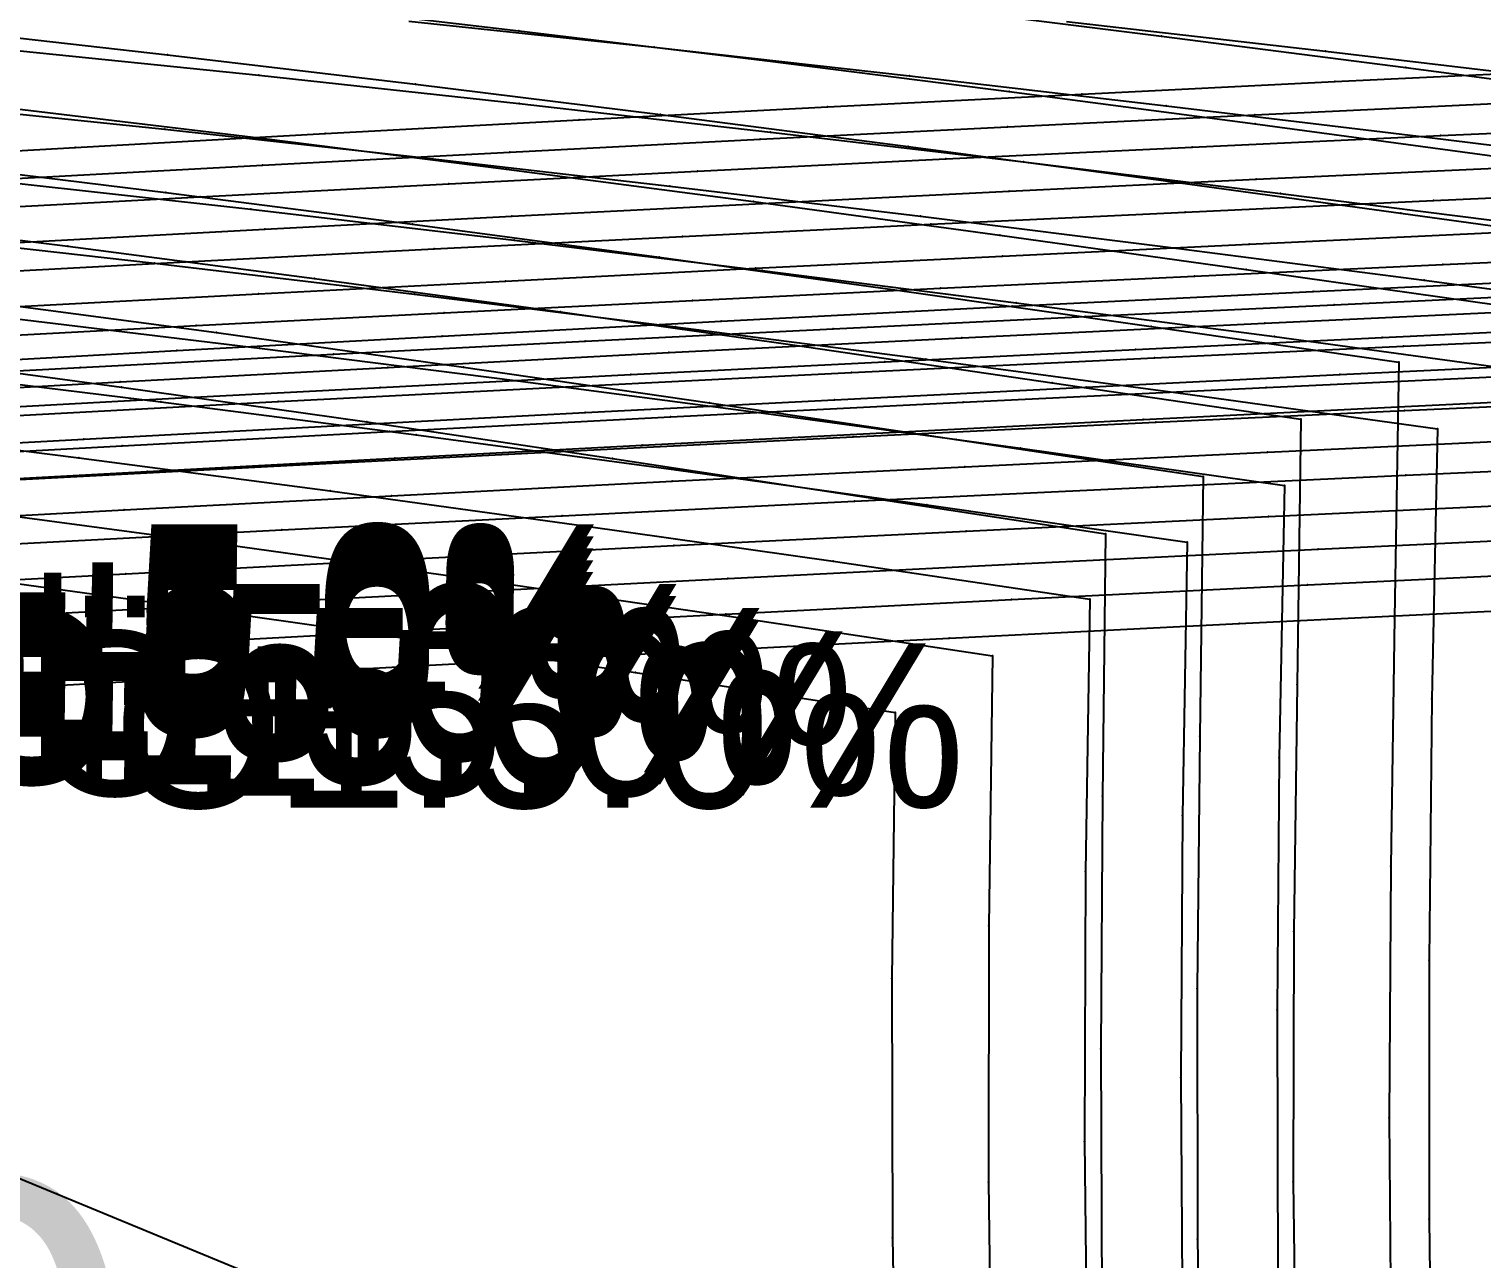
# Model space of a CAD drawing. Extents: x -2408 to 1029, y -526 to 2095.
# Drawn here: x -676.5 to -588, y 911.7 to 986.6 of the extents above; entities that cross this region are included whole.
import ezdxf

# ---------------------------------------------------------------- set-up
doc = ezdxf.new("R2010")
doc.units = 0
doc.layers.add('TEXT', color=7, linetype='Continuous')

# ---------------------------------------------------------------- blocks, each defined once
blk = doc.blocks.new(' -30')
at = {"layer": '1'}
for points in [[(-679.579468, 1093.386078), (-667.869601, 1088.545558), (-654.06588, 1082.849141), (-639.93417, 1077.027273), (-625.924078, 1071.266404), (-611.86985, 1065.500565), (-611.588666, 1065.385221), (-597.443729, 1059.626624), (-583.237913, 1054.002719), (-568.963569, 1048.571729)], [(-1105.40235, 497.842531), (-1089.965594, 498.682535), (-1074.890334, 499.489114), (-1059.814348, 500.282085), (-1044.379318, 501.079857), (-1029.301902, 501.844968), (-1013.803816, 502.616227), (-998.724902, 503.351115)], [(-169.415656, 537.522511), (-154.549495, 535.507821), (-139.623474, 533.388503), (-124.646614, 531.167397), (-109.742759, 528.897307), (-94.63028, 526.580048), (-94.802148, 510.607237), (-94.92007, 495.218377), (-94.849239, 479.974435)]]:
    blk.add_lwpolyline(points, dxfattribs=at)
at = {"layer": '14'}
for points in [[(-1106.716652, 485.051688), (-1089.64359, 485.98142), (-1074.320606, 486.801343), (-1058.11391, 487.653474), (-1041.128426, 488.52954), (-1023.469336, 489.421255), (-1005.241554, 490.320347)], [(-169.079779, 524.666477), (-154.148415, 522.623082), (-138.82949, 520.438341), (-123.25642, 518.13265), (-107.447786, 515.697021), (-107.630848, 499.494936), (-107.59201, 483.699343), (-107.334268, 469.047236)]]:
    blk.add_lwpolyline(points, dxfattribs=at)
at = {"layer": '2'}
for p in [(-94.63028, 526.580048), (-107.447786, 515.697021)]:
    blk.add_point(p, dxfattribs=at)
at = {"layer": '3'}
for p in [(-667.869601, 1088.545558), (-154.549495, 535.507821), (-139.623474, 533.388503), (-124.646614, 531.167397), (-109.742759, 528.897307), (-154.148415, 522.623082), (-138.82949, 520.438341), (-123.25642, 518.13265), (-94.802148, 510.607237), (-1013.803816, 502.616227), (-1029.301902, 501.844968), (-1044.379318, 501.079857), (-1059.814348, 500.282085), (-1074.890334, 499.489114), (-107.630848, 499.494936), (-1089.965594, 498.682535), (-94.92007, 495.218377), (-1023.469336, 489.421255), (-1041.128426, 488.52954), (-1058.11391, 487.653474), (-1074.320606, 486.801343), (-1089.64359, 485.98142), (-107.59201, 483.699343)]:
    blk.add_point(p, dxfattribs=at)
at = {"layer": '1'}
blk.add_text('Annotation:  ºá:3.0%£¬Ö±:5.0%', height=10, dxfattribs=at).set_placement((-644.384551, -54.548169))
blk = doc.blocks.new(' -31')
at = {"layer": '1'}
for points in [[(-1109.165089, 499.828225), (-1093.833089, 500.660134), (-1078.627468, 501.470655), (-1063.293902, 502.272816), (-1048.109958, 503.052143), (-1032.774822, 503.823769), (-1017.333112, 504.584392), (-1001.996349, 505.322857)], [(-164.49136, 540.856719), (-149.612358, 538.879205), (-134.57248, 536.78732), (-119.590017, 534.612449), (-104.571126, 532.37467), (-89.524498, 530.117836), (-89.730812, 514.301875), (-89.889013, 498.93564), (-89.879462, 483.678925), (-89.626827, 468.904622)]]:
    blk.add_lwpolyline(points, dxfattribs=at)
at = {"layer": '14'}
for points in [[(-1102.100619, 487.495002), (-1087.22085, 488.29636), (-1071.395217, 489.133381), (-1054.728691, 489.997587), (-1037.326048, 490.880512), (-1019.292257, 491.773679), (-1000.732224, 492.668615)], [(-164.96576, 528.111366), (-149.778742, 526.078391), (-134.212277, 523.907193), (-118.401681, 521.618003), (-102.367792, 519.202194), (-102.591168, 502.7479), (-102.603046, 487.153104), (-102.402857, 471.839814)]]:
    blk.add_lwpolyline(points, dxfattribs=at)
at = {"layer": '2'}
for p in [(-89.524498, 530.117836), (-102.367792, 519.202194)]:
    blk.add_point(p, dxfattribs=at)
at = {"layer": '3'}
for p in [(-149.612358, 538.879205), (-134.57248, 536.78732), (-119.590017, 534.612449), (-104.571126, 532.37467), (-149.778742, 526.078391), (-134.212277, 523.907193), (-118.401681, 521.618003), (-89.730812, 514.301875), (-1017.333112, 504.584392), (-1032.774822, 503.823769), (-1048.109958, 503.052143), (-102.591168, 502.7479), (-1063.293902, 502.272816), (-1078.627468, 501.470655), (-1093.833089, 500.660134), (-89.889013, 498.93564), (-1019.292257, 491.773679), (-1037.326048, 490.880512), (-1054.728691, 489.997587), (-1071.395217, 489.133381), (-1087.22085, 488.29636), (-102.603046, 487.153104), (-89.879462, 483.678925)]:
    blk.add_point(p, dxfattribs=at)
at = {"layer": '1'}
blk.add_text('Annotation:  ºá:3.0%£¬Ö±:5.0%', height=10, dxfattribs=at).set_placement((-644.39712, -54.590238))
blk = doc.blocks.new(' -32')
at = {"layer": '1'}
for points in [[(-1106.260424, 502.178393), (-1090.997301, 502.997811), (-1075.76967, 503.799547), (-1060.504846, 504.587074), (-1045.049074, 505.367892), (-1029.782581, 506.122311), (-1014.763231, 506.847463), (-999.494983, 507.566499)], [(-174.51379, 546.062529), (-159.524407, 544.195696), (-144.498304, 542.236475), (-129.531487, 540.197388), (-114.530037, 538.064348), (-99.58351, 535.881365), (-84.422865, 533.652878), (-84.664211, 517.497694), (-84.850599, 502.462629), (-84.891852, 487.214944), (-84.704066, 472.179414)]]:
    blk.add_lwpolyline(points, dxfattribs=at)
at = {"layer": '14'}
for points in [[(-1102.90801, 489.641587), (-1087.693784, 490.455305), (-1071.555496, 491.301394), (-1054.597853, 492.171179), (-1036.925759, 493.055977), (-1018.643921, 493.947115), (-1003.6498, 494.658762)], [(-173.972639, 533.205913), (-158.8577, 531.306759), (-143.549379, 529.290806), (-127.963952, 527.154146), (-112.91974, 525.016082), (-97.287788, 522.707405), (-97.546838, 506.107599), (-97.600019, 489.682566), (-97.433359, 473.405649)]]:
    blk.add_lwpolyline(points, dxfattribs=at)
at = {"layer": '2'}
for p in [(-84.422865, 533.652878), (-97.287788, 522.707405)]:
    blk.add_point(p, dxfattribs=at)
at = {"layer": '3'}
for p in [(-159.524407, 544.195696), (-144.498304, 542.236475), (-129.531487, 540.197388), (-114.530037, 538.064348), (-99.58351, 535.881365), (-158.8577, 531.306759), (-143.549379, 529.290806), (-127.963952, 527.154146), (-112.91974, 525.016082), (-84.664211, 517.497694), (-1014.763231, 506.847463), (-1045.049074, 505.367892), (-1029.782581, 506.122311), (-97.546838, 506.107599), (-1060.504846, 504.587074), (-1075.76967, 503.799547), (-1090.997301, 502.997811), (-84.850599, 502.462629), (-1018.643921, 493.947115), (-1036.925759, 493.055977), (-1054.597853, 492.171179), (-1071.555496, 491.301394), (-1087.693784, 490.455305), (-97.600019, 489.682566), (-84.891852, 487.214944)]:
    blk.add_point(p, dxfattribs=at)
at = {"layer": '1'}
blk.add_text('Annotation:  ºá:3.0%£¬Ö±:5.0%', height=10, dxfattribs=at).set_placement((-644.409082, -54.633162))
blk = doc.blocks.new(' -33')
at = {"layer": '1'}
for points in [[(-1109.373315, 504.199015), (-1094.04456, 505.018516), (-1078.620893, 505.826024), (-1063.290345, 506.611353), (-1048.180048, 507.368379), (-1032.847743, 508.118727), (-1017.677248, 508.842749), (-1002.343066, 509.555132)], [(-169.449439, 549.362172), (-154.403529, 547.517787), (-139.385269, 545.59427), (-124.360433, 543.586255), (-109.413128, 541.504202), (-94.40716, 539.359567), (-79.322128, 537.190132), (-79.583214, 521.604267), (-79.803495, 506.49299), (-79.893775, 491.171975), (-79.773197, 476.059439)]]:
    blk.add_lwpolyline(points, dxfattribs=at)
at = {"layer": '14'}
for points in [[(-1106.611977, 491.62981), (-1091.261222, 492.44788), (-1074.987079, 493.29677), (-1057.894196, 494.16761), (-1040.087221, 495.051533), (-1021.670802, 495.939669), (-1006.569218, 496.64725)], [(-170.100999, 536.652065), (-154.722652, 534.758032), (-139.161279, 532.75081), (-123.330698, 530.626266), (-108.06106, 528.502795), (-92.207785, 526.212616), (-92.497917, 509.56942), (-92.592709, 493.613696), (-92.499211, 477.854126)]]:
    blk.add_lwpolyline(points, dxfattribs=at)
at = {"layer": '2'}
for p in [(-79.322128, 537.190132), (-92.207785, 526.212616)]:
    blk.add_point(p, dxfattribs=at)
at = {"layer": '3'}
for p in [(-154.403529, 547.517787), (-139.385269, 545.59427), (-124.360433, 543.586255), (-109.413128, 541.504202), (-94.40716, 539.359567), (-154.722652, 534.758032), (-139.161279, 532.75081), (-123.330698, 530.626266), (-108.06106, 528.502795), (-79.583214, 521.604267), (-1017.677248, 508.842749), (-92.497917, 509.56942), (-1032.847743, 508.118727), (-1048.180048, 507.368379), (-1063.290345, 506.611353), (-79.803495, 506.49299), (-1078.620893, 505.826024), (-1094.04456, 505.018516), (-1021.670802, 495.939669), (-1040.087221, 495.051533), (-1057.894196, 494.16761), (-1074.987079, 493.29677), (-92.592709, 493.613696), (-1091.261222, 492.44788), (-79.893775, 491.171975)]:
    blk.add_point(p, dxfattribs=at)
at = {"layer": '1'}
blk.add_text('Annotation:  ºá:3.0%£¬Ö±:5.0%', height=10, dxfattribs=at).set_placement((-644.419332, -54.670074))
blk = doc.blocks.new(' -34')
at = {"layer": '1'}
for points in [[(-1102.197784, 506.771078), (-1086.994177, 507.568903), (-1071.882223, 508.344141), (-1056.760381, 509.102106), (-1041.646554, 509.841478), (-1026.17941, 510.578531), (-1011.0637, 511.278848), (-995.683943, 511.970121)], [(-209.580622, 557.564088), (-194.579889, 556.026452), (-179.506059, 554.402791), (-164.488583, 552.684381), (-149.43639, 550.869334), (-134.508203, 548.99195), (-119.475633, 547.021967), (-104.476103, 544.974444), (-89.461433, 542.872094), (-74.224463, 540.724983)]]:
    blk.add_lwpolyline(points, dxfattribs=at)
at = {"layer": '14'}
for points in [[(-1098.002736, 494.275341), (-1081.7692, 495.121965), (-1064.69649, 495.99056), (-1046.889143, 496.872056), (-1028.451691, 497.757382), (-1013.318315, 498.462305), (-997.902097, 499.15923)], [(-165.158046, 539.97702), (-149.556659, 538.087674), (-133.817431, 536.093392), (-118.691155, 534.102485), (-103.198992, 531.99205), (-87.12779, 529.717789), (-87.444471, 513.128595), (-87.573821, 497.793534), (-87.532142, 481.326858)]]:
    blk.add_lwpolyline(points, dxfattribs=at)
at = {"layer": '2'}
blk.add_point((-87.12779, 529.717789), dxfattribs=at)
at = {"layer": '3'}
for p in [(-149.43639, 550.869334), (-134.508203, 548.99195), (-119.475633, 547.021967), (-104.476103, 544.974444), (-89.461433, 542.872094), (-149.556659, 538.087674), (-133.817431, 536.093392), (-118.691155, 534.102485), (-103.198992, 531.99205), (-87.444471, 513.128595), (-1026.17941, 510.578531), (-1011.0637, 511.278848), (-1041.646554, 509.841478), (-1056.760381, 509.102106), (-1071.882223, 508.344141), (-1086.994177, 507.568903), (-1013.318315, 498.462305), (-1028.451691, 497.757382), (-87.573821, 497.793534), (-1046.889143, 496.872056), (-1064.69649, 495.99056), (-1081.7692, 495.121965)]:
    blk.add_point(p, dxfattribs=at)
at = {"layer": '1'}
blk.add_text('Annotation:  ºá:3.0%£¬Ö±:5.0%', height=10, dxfattribs=at).set_placement((-644.430513, -54.70312))
blk = doc.blocks.new(' -35')
at = {"layer": '1'}
for points in [[(-1098.562038, 508.68136), (-1083.182197, 509.501227), (-1068.153502, 510.28373), (-1052.913006, 511.05837), (-1037.882307, 511.803348), (-1022.850722, 512.528701), (-1007.853682, 513.231932)], [(-174.452077, 557.6967), (-159.393028, 555.99872), (-144.292206, 554.206132), (-129.36371, 552.360971), (-114.281239, 550.420899), (-99.342219, 548.420462), (-84.27683, 546.351641), (-69.129224, 544.258728)]]:
    blk.add_lwpolyline(points, dxfattribs=at)
at = {"layer": '14'}
for points in [[(-1106.727734, 495.519953), (-1091.373197, 496.348882), (-1075.092933, 497.20736), (-1057.991888, 498.086059), (-1040.174823, 498.975662), (-1021.746558, 499.866847), (-1006.634338, 500.574671)], [(-174.997432, 544.98044), (-160.180583, 543.305561), (-144.361758, 541.421188), (-128.450832, 539.4399), (-113.214715, 537.470357), (-97.697227, 535.395233), (-82.047787, 533.223), (-82.386571, 516.780326), (-82.551145, 500.858718), (-82.553895, 485.097823), (-82.374938, 469.8937)]]:
    blk.add_lwpolyline(points, dxfattribs=at)
at = {"layer": '2'}
blk.add_point((-82.047787, 533.223), dxfattribs=at)
at = {"layer": '3'}
for p in [(-159.393028, 555.99872), (-144.292206, 554.206132), (-129.36371, 552.360971), (-114.281239, 550.420899), (-99.342219, 548.420462), (-84.27683, 546.351641), (-160.180583, 543.305561), (-144.361758, 541.421188), (-128.450832, 539.4399), (-113.214715, 537.470357), (-97.697227, 535.395233), (-82.386571, 516.780326), (-1022.850722, 512.528701), (-1037.882307, 511.803348), (-1052.913006, 511.05837), (-1068.153502, 510.28373), (-1083.182197, 509.501227), (-82.551145, 500.858718), (-1021.746558, 499.866847), (-1040.174823, 498.975662), (-1057.991888, 498.086059), (-1075.092933, 497.20736), (-1091.373197, 496.348882), (-82.553895, 485.097823)]:
    blk.add_point(p, dxfattribs=at)
at = {"layer": '1'}
blk.add_text('Annotation:  ºá:3.0%£¬Ö±:5.0%', height=10, dxfattribs=at).set_placement((-639.360597, -54.736837))
blk = doc.blocks.new(' -36')
at = {"layer": '1'}
for points in [[(-1102.82729, 510.641061), (-1087.615732, 511.449416), (-1072.496244, 512.233253), (-1057.359685, 512.998348), (-1042.238218, 513.742626), (-1026.753371, 514.483145), (-1011.629774, 515.18433), (-996.22906, 515.874884)], [(-153.765843, 559.25951), (-138.851626, 557.514511), (-123.877671, 555.693485), (-108.9804, 553.810085), (-94.00935, 551.841663), (-79.127872, 549.836981)]]:
    blk.add_lwpolyline(points, dxfattribs=at)
at = {"layer": '14'}
for points in [[(-1098.118332, 498.175313), (-1081.878993, 499.031804), (-1064.798309, 499.908604), (-1046.980987, 500.796192), (-1028.531809, 501.68504), (-1013.387802, 502.390632), (-997.959985, 503.086063)], [(-279.111996, 558.933638), (-263.917224, 557.42101), (-248.470929, 555.941272), (-232.988202, 554.487812), (-217.481456, 553.033374), (-201.963107, 551.550702), (-186.445579, 550.012542), (-170.571527, 548.351725), (-155.169203, 546.637477), (-139.138484, 544.758341), (-124.026077, 542.910319), (-108.564405, 540.950376), (-92.827239, 538.886789), (-76.967788, 536.72821)]]:
    blk.add_lwpolyline(points, dxfattribs=at)
at = {"layer": '3'}
for p in [(-138.851626, 557.514511), (-123.877671, 555.693485), (-108.9804, 553.810085), (-94.00935, 551.841663), (-155.169203, 546.637477), (-139.138484, 544.758341), (-124.026077, 542.910319), (-108.564405, 540.950376), (-92.827239, 538.886789), (-1011.629774, 515.18433), (-1026.753371, 514.483145), (-1042.238218, 513.742626), (-1057.359685, 512.998348), (-1072.496244, 512.233253), (-1087.615732, 511.449416), (-1013.387802, 502.390632), (-1028.531809, 501.68504), (-1046.980987, 500.796192), (-1064.798309, 499.908604), (-1081.878993, 499.031804)]:
    blk.add_point(p, dxfattribs=at)
at = {"layer": '1'}
blk.add_text('Annotation:  ºá:3.0%£¬Ö±:5.0%', height=10, dxfattribs=at).set_placement((-639.370332, -54.784886))
blk = doc.blocks.new(' -37')
at = {"layer": '1'}
for points in [[(-1098.191368, 512.60381), (-1082.81115, 513.432656), (-1067.767636, 514.222841), (-1052.521443, 515.002897), (-1037.475802, 515.751767), (-1022.429109, 516.479024), (-1007.421063, 517.181891)], [(-118.8881, 559.093336), (-103.953026, 557.239215), (-89.063701, 555.317868), (-74.143777, 553.345269)]]:
    blk.add_lwpolyline(points, dxfattribs=at)
at = {"layer": '14'}
for points in [[(-1106.848037, 499.409255), (-1091.489574, 500.24905), (-1075.203073, 501.117132), (-1058.093603, 502.003727), (-1040.266034, 502.89907), (-1021.82543, 503.793384), (-1006.702152, 504.501526)], [(-227.720586, 557.676432), (-211.9402, 556.228805), (-196.150944, 554.745059), (-180.365177, 553.198662), (-164.64115, 551.568195), (-149.020605, 549.84801), (-133.887354, 548.098921), (-118.623572, 546.262985), (-103.061235, 544.323751), (-87.957676, 542.379106), (-71.887789, 540.233421)]]:
    blk.add_lwpolyline(points, dxfattribs=at)
at = {"layer": '3'}
for p in [(-103.953026, 557.239215), (-89.063701, 555.317868), (-164.64115, 551.568195), (-149.020605, 549.84801), (-133.887354, 548.098921), (-118.623572, 546.262985), (-103.061235, 544.323751), (-87.957676, 542.379106), (-1022.429109, 516.479024), (-1052.521443, 515.002897), (-1037.475802, 515.751767), (-1067.767636, 514.222841), (-1082.81115, 513.432656), (-1021.82543, 503.793384), (-1040.266034, 502.89907), (-1058.093603, 502.003727), (-1075.203073, 501.117132), (-1091.489574, 500.24905)]:
    blk.add_point(p, dxfattribs=at)
at = {"layer": '1'}
blk.add_text('Annotation:  ºá:3.0%£¬Ö±:5.0%', height=10, dxfattribs=at).set_placement((-634.30037, -54.82617))
blk = doc.blocks.new(' -38')
at = {"layer": '1'}
blk.add_lwpolyline([(-1101.950102, 514.591766), (-1086.735417, 515.408392), (-1071.603849, 516.199073), (-1056.457983, 516.969013), (-1041.324197, 517.716338), (-1026.329688, 518.434202), (-1011.193701, 519.135061), (-995.775629, 519.823236)], dxfattribs=at)
at = {"layer": '14'}
for points in [[(-1098.238343, 502.074426), (-1081.993039, 502.940799), (-1064.904129, 503.82584), (-1047.076502, 504.719574), (-1028.615047, 505.612026), (-1013.459997, 506.318361), (-998.020129, 507.012384)], [(-191.370191, 558.048706), (-175.315951, 556.497855), (-159.779736, 554.907092), (-143.928005, 553.186272), (-128.608882, 551.442737), (-113.199455, 549.618944), (-97.54333, 547.700324), (-82.433049, 545.787872)]]:
    blk.add_lwpolyline(points, dxfattribs=at)
at = {"layer": '3'}
for p in [(-159.779736, 554.907092), (-143.928005, 553.186272), (-128.608882, 551.442737), (-113.199455, 549.618944), (-97.54333, 547.700324), (-1011.193701, 519.135061), (-1041.324197, 517.716338), (-1026.329688, 518.434202), (-1056.457983, 516.969013), (-1071.603849, 516.199073), (-1086.735417, 515.408392), (-1013.459997, 506.318361), (-1028.615047, 505.612026), (-1047.076502, 504.719574), (-1064.904129, 503.82584), (-1081.993039, 502.940799)]:
    blk.add_point(p, dxfattribs=at)
at = {"layer": '1'}
blk.add_text('Annotation:  ºá:3.0%£¬Ö±:5.0%', height=10, dxfattribs=at).set_placement((-634.309442, -54.866482))
blk = doc.blocks.new(' -39')
at = {"layer": '1'}
blk.add_lwpolyline([(-1098.325862, 516.498383), (-1082.94434, 517.336882), (-1067.886513, 518.135369), (-1052.633303, 518.921573), (-1037.57316, 519.675006), (-1022.511864, 520.404864), (-1007.491623, 521.108175)], dxfattribs=at)
at = {"layer": '14'}
for points in [[(-1106.972872, 503.297701), (-1091.610398, 504.148363), (-1075.317421, 505.026075), (-1058.199193, 505.92061), (-1040.36077, 506.821752), (-1021.907402, 507.719274), (-1006.772647, 508.427815)], [(-154.881495, 558.248457), (-139.937051, 556.65159), (-124.383695, 554.913005), (-108.748068, 553.095755), (-92.870939, 551.185247), (-77.555531, 549.281982)]]:
    blk.add_lwpolyline(points, dxfattribs=at)
at = {"layer": '3'}
for p in [(-139.937051, 556.65159), (-124.383695, 554.913005), (-108.748068, 553.095755), (-92.870939, 551.185247), (-1022.511864, 520.404864), (-1037.57316, 519.675006), (-1052.633303, 518.921573), (-1067.886513, 518.135369), (-1082.94434, 517.336882), (-1021.907402, 507.719274), (-1040.36077, 506.821752), (-1058.199193, 505.92061), (-1075.317421, 505.026075), (-1091.610398, 504.148363)]:
    blk.add_point(p, dxfattribs=at)
at = {"layer": '1'}
blk.add_text('Annotation:  ºá:3.0%£¬Ö±:5.0%', height=10, dxfattribs=at).set_placement((-629.238043, -54.863681))
blk = doc.blocks.new(' -40')
at = {"layer": '1'}
blk.add_lwpolyline([(-1109.826815, 517.543047), (-1094.35332, 518.422751), (-1079.130264, 519.265241), (-1063.65411, 520.097639), (-1048.533105, 520.887378), (-1033.054434, 521.671128), (-1017.643131, 522.425601), (-1002.161854, 523.156336)], dxfattribs=at)
at = {"layer": '14'}
for points in [[(-1182.343674, 294.317608), (-1182.277546, 307.840807), (-1182.203538, 322.975788), (-1182.129936, 338.027436), (-1182.046739, 355.041523), (-1181.956898, 373.414223), (-1181.863366, 392.541697), (-1181.769096, 411.820128), (-1181.67704, 430.645698), (-1181.590152, 448.414563), (-1181.511384, 464.522911), (-1181.42884, 481.403337), (-1181.335831, 500.423889), (-1166.480586, 501.390987), (-1150.885072, 502.370568), (-1135.498077, 503.30981), (-1120.282256, 504.214421), (-1103.387803, 505.19182), (-1088.158287, 506.048867), (-1071.99521, 506.933419), (-1055.003948, 507.835009), (-1037.290129, 508.743158), (-1018.959187, 509.647397), (-1003.920956, 510.360938)], [(-119.062964, 558.262174), (-103.289328, 556.456834), (-88.199091, 554.671262)]]:
    blk.add_lwpolyline(points, dxfattribs=at)
at = {"layer": '3'}
for p in [(-103.289328, 556.456834), (-1017.643131, 522.425601), (-1033.054434, 521.671128), (-1048.533105, 520.887378), (-1063.65411, 520.097639), (-1079.130264, 519.265241), (-1094.35332, 518.422751), (-1018.959187, 509.647397), (-1037.290129, 508.743158), (-1055.003948, 507.835009), (-1071.99521, 506.933419), (-1088.158287, 506.048867)]:
    blk.add_point(p, dxfattribs=at)
at = {"layer": '1'}
blk.add_text('Annotation:  ºá:3.0%£¬Ö±:5.0%', height=10, dxfattribs=at).set_placement((-624.166768, -54.910586))
at = {"layer": 'TEXT', "color": 7}
blk.add_text('g02-40', height=25, dxfattribs=at).set_placement((-589.7, -102.49))

msp = doc.modelspace()

# ---------------------------------------------------------------- block references
at = {"layer": '1'}
for name, p in [(' -32', (-184.050523, 999.622732)), (' -30', (-184.050297, 1001.000083)), (' -31', (-184.050388, 1000.311413)), (' -33', (-184.050694, 998.934067)), (' -34', (-184.050758, 998.245407)), (' -35', (-184.051047, 997.556724)), (' -36', (-184.051123, 996.868036)), (' -37', (-184.051318, 996.179365)), (' -38', (-184.051331, 995.490688)), (' -39', (-184.051506, 994.802025)), (' -40', (-184.051738, 994.113352)), (' -32', (420.69429, 460.98861)), (' -34', (420.69429, 460.98861)), (' -33', (420.69429, 460.98861)), (' -31', (420.69429, 460.98861)), (' -30', (420.69429, 460.98861)), (' -36', (420.69429, 460.98861)), (' -38', (420.69429, 460.98861)), (' -35', (420.69429, 460.98861)), (' -37', (420.69429, 460.98861)), (' -39', (420.69429, 460.98861)), (' -40', (420.69429, 460.98861)), (' -32', (-514.58038, 429.196867)), (' -34', (-512.877729, 429.098086)), (' -33', (-513.729155, 429.147803)), (' -31', (-515.430888, 429.247568)), (' -30', (-516.281493, 429.297884)), (' -36', (-507.788996, 429.001375)), (' -35', (-508.640982, 429.051384)), (' -38', (-502.699294, 428.903101)), (' -37', (-503.551747, 428.953571)), (' -39', (-498.461818, 428.854057)), (' -40', (-494.224148, 428.804325)), (' -30', (-6.907502, -172.870213))]:
    msp.add_blockref(name, p, dxfattribs=at)

doc.saveas('drawing.dxf')
